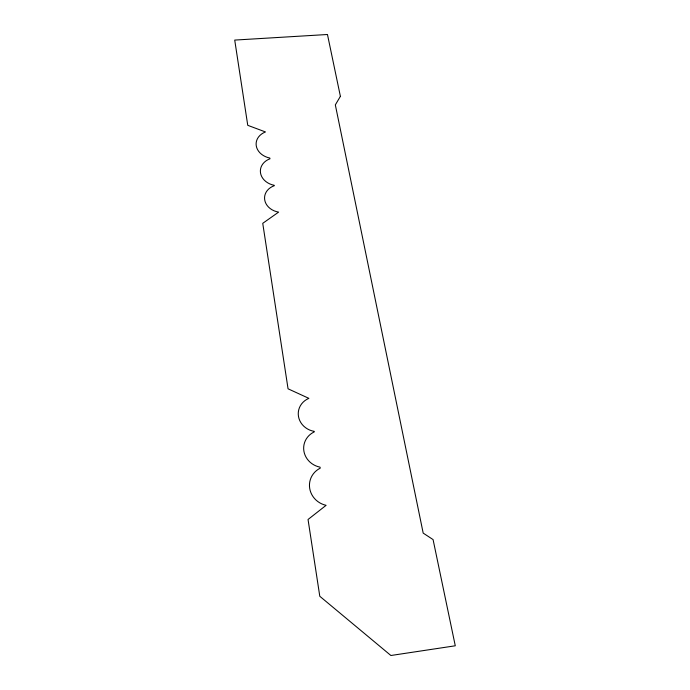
<?xml version="1.0" encoding="UTF-8"?>
<svg xmlns="http://www.w3.org/2000/svg" width="690" height="690" viewBox="0 0 690 690"><rect width="100%" height="100%" fill="white"/><g stroke="black" fill="none" stroke-linecap="round" stroke-linejoin="round"><path stroke-width="1.03" d="M340.394 96.35L335.331 104.889L423.186 533.103L433.079 539.589L455.279 645.788L390.894 655.5L319.789 596.272L308.042 519.492L326.103 505.322A20.778 19.786 19 0 1 309.689 488.339A20.778 19.786 19 0 1 320.229 468.182L320.065 467.156A19.967 18.716 14 0 1 303.885 451.062A19.967 18.716 14 0 1 314.329 431.862L314.252 431.362A18.785 17.328 11.1 0 1 298.46 416.329A18.785 17.328 11.1 0 1 308.887 398.354L288.058 388.806L262.743 223.327L278.622 212.115A16.827 13.852 5.3 0 1 264.701 199.867A16.827 13.852 5.3 0 1 274.327 185.696L274.266 185.317A17.328 14.042 5.1 0 1 260.51 172.949A17.328 14.042 5.1 0 1 269.963 158.795L269.842 158.053A17.44 13.912 4.9 0 1 256.266 145.866A17.44 13.912 4.9 0 1 265.469 131.945L247.753 125.321L234.721 40.08L327.465 34.5L340.394 96.35"/></g></svg>
